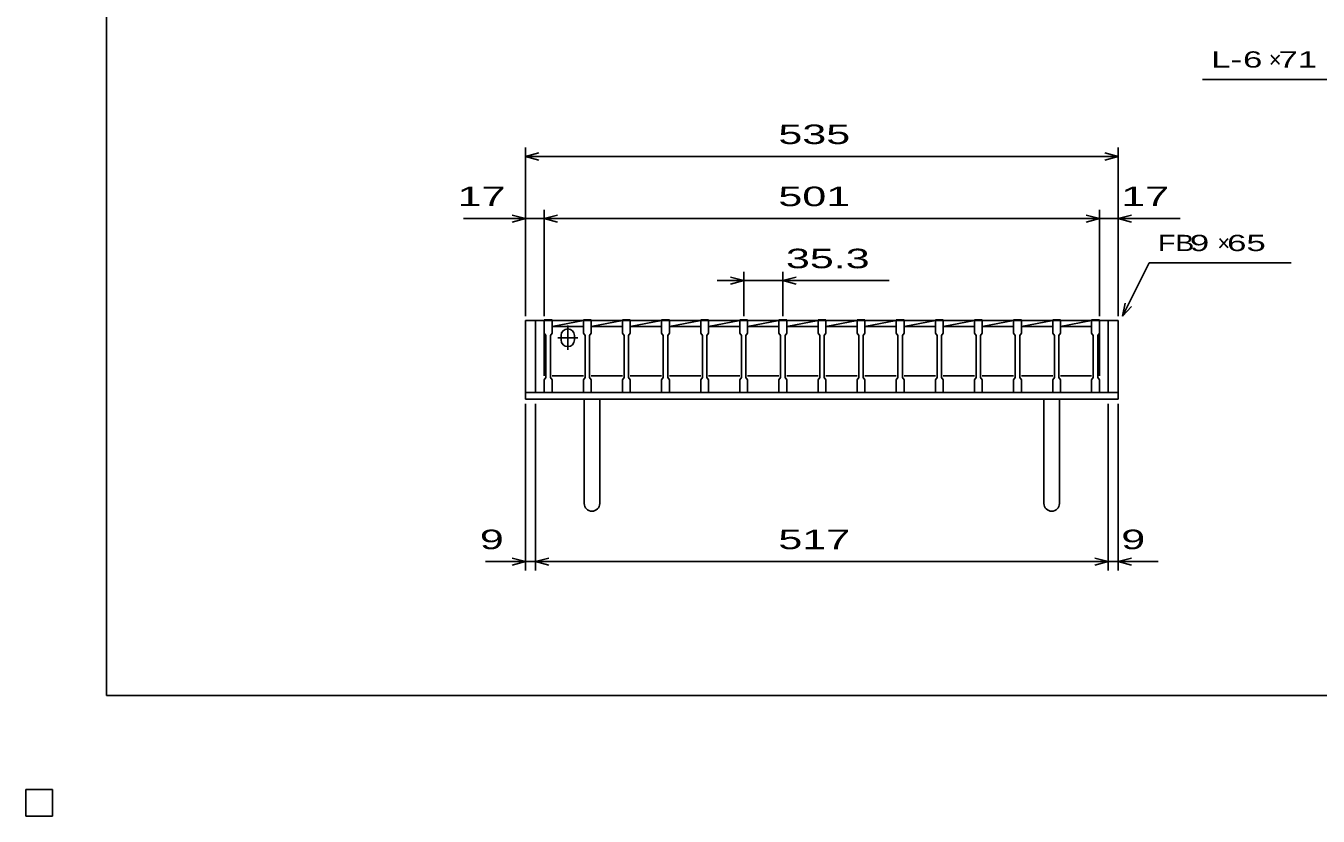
# Model space of a CAD drawing. Units: millimetres, scale not verified. Extents: x -1456 to 1385, y -1026 to 843.
# Drawn here: x -1456 to -289, y -1026 to -313 of the extents above; entities that cross this region are included whole.
import ezdxf
from ezdxf.enums import TextEntityAlignment as Align

# ---------------------------------------------------------------- set-up
doc = ezdxf.new("R2010")
doc.units = ezdxf.units.MM
doc.header["$LTSCALE"] = 8
for name, color, linetype, lineweight in [('0_2', 150, 'Continuous', 25), ('16', 3, 'Continuous', 25), ('19', 6, 'Continuous', 25), ('22', 4, 'Continuous', 25), ('24', 2, 'Continuous', 25), ('32', 4, 'Continuous', 25)]:
    doc.layers.add(name, color=color, linetype=linetype, lineweight=lineweight)
doc.styles.add('ベクトル', font='')
doc.styles.get('ベクトル').set_extended_font_data('ベクトル')

msp = doc.modelspace()

# ---------------------------------------------------------------- linework, layer by layer
at = {"layer": '0_2'}
for p, q in [((-1383.2, -917.2), (-1383.2, 842.8)), ((1384.8, -917.2), (-1383.2, -917.2)), ((-1432, -1002), (-1456, -1002)), ((-1456, -1002), (-1456, -1026)), ((-1432, -1002), (-1456, -1002)), ((-1456, -1002), (-1456, -1026)), ((-1432, -1002), (-1456, -1002)), ((-1456, -1002), (-1456, -1026)), ((-1432, -1002), (-1456, -1002)), ((-1456, -1002), (-1456, -1026)), ((-1432, -1002), (-1456, -1002)), ((-1456, -1002), (-1456, -1026)), ((-1432, -1026), (-1432, -1002)), ((-1432, -1026), (-1432, -1002)), ((-1432, -1026), (-1432, -1002)), ((-1432, -1026), (-1432, -1002)), ((-1432, -1026), (-1432, -1002)), ((-1456, -1026), (-1432, -1026)), ((-1456, -1026), (-1432, -1026)), ((-1456, -1026), (-1432, -1026)), ((-1456, -1026), (-1432, -1026)), ((-1456, -1026), (-1432, -1026))]:
    msp.add_line(p, q, dxfattribs=at)
at = {"layer": '16'}
for p, q in [((-988, -579), (-988, -578.3)), ((-988, -578.3), (-981, -578.3)), ((-988, -579), (-988, -590.5)), ((-981, -579), (-988, -579)), ((-988, -579), (-988, -629)), ((-981, -578.3), (-981, -579)), ((-981, -590.5), (-981, -579)), ((-981, -579), (-952.7, -579)), ((-981, -584.5), (-952.7, -579)), ((-952.7, -579), (-952.7, -578.3)), ((-952.7, -578.3), (-945.7, -578.3)), ((-952.7, -579), (-952.7, -590.5)), ((-945.7, -579), (-952.7, -579)), ((-945.7, -578.3), (-945.7, -579)), ((-945.7, -590.5), (-945.7, -579)), ((-945.7, -579), (-917.4, -579)), ((-945.7, -584.5), (-917.4, -579)), ((-917.4, -579), (-917.4, -578.3)), ((-917.4, -578.3), (-910.4, -578.3)), ((-917.4, -579), (-917.4, -590.5)), ((-910.4, -579), (-917.4, -579)), ((-910.4, -578.3), (-910.4, -579)), ((-910.4, -590.5), (-910.4, -579)), ((-910.4, -579), (-882.1, -579)), ((-910.4, -584.5), (-882.1, -579)), ((-882.1, -579), (-882.1, -578.3)), ((-882.1, -578.3), (-875.1, -578.3)), ((-882.1, -579), (-882.1, -590.5)), ((-875.1, -579), (-882.1, -579)), ((-875.1, -578.3), (-875.1, -579)), ((-875.1, -590.5), (-875.1, -579)), ((-875.1, -579), (-846.8, -579)), ((-875.1, -584.5), (-846.8, -579)), ((-846.8, -579), (-846.8, -578.3)), ((-846.8, -578.3), (-839.8, -578.3)), ((-846.8, -579), (-846.8, -590.5)), ((-839.8, -579), (-846.8, -579)), ((-839.8, -578.3), (-839.8, -579)), ((-839.8, -590.5), (-839.8, -579)), ((-839.8, -579), (-811.5, -579)), ((-839.8, -584.5), (-811.5, -579)), ((-811.5, -579), (-811.5, -578.3)), ((-811.5, -578.3), (-804.5, -578.3)), ((-811.5, -579), (-811.5, -590.5)), ((-804.5, -579), (-811.5, -579)), ((-804.5, -578.3), (-804.5, -579)), ((-804.5, -590.5), (-804.5, -579)), ((-804.5, -579), (-776.2, -579)), ((-804.5, -584.5), (-776.2, -579)), ((-776.2, -579), (-776.2, -578.3)), ((-776.2, -578.3), (-769.2, -578.3)), ((-776.2, -579), (-776.2, -590.5)), ((-769.2, -579), (-776.2, -579)), ((-769.2, -578.3), (-769.2, -579)), ((-769.2, -590.5), (-769.2, -579)), ((-769.2, -579), (-740.9, -579)), ((-769.2, -584.5), (-740.9, -579)), ((-740.9, -579), (-740.9, -578.3)), ((-740.9, -578.3), (-733.9, -578.3)), ((-740.9, -579), (-740.9, -590.5)), ((-733.9, -579), (-740.9, -579)), ((-733.9, -578.3), (-733.9, -579)), ((-733.9, -590.5), (-733.9, -579)), ((-733.9, -579), (-705.6, -579)), ((-733.9, -584.5), (-705.6, -579)), ((-705.6, -579), (-705.6, -578.3)), ((-705.6, -578.3), (-698.6, -578.3)), ((-705.6, -579), (-705.6, -590.5)), ((-698.6, -579), (-705.6, -579)), ((-698.6, -578.3), (-698.6, -579)), ((-698.6, -590.5), (-698.6, -579)), ((-698.6, -579), (-670.3, -579)), ((-698.6, -584.5), (-670.3, -579)), ((-670.3, -579), (-670.3, -578.3)), ((-670.3, -578.3), (-663.3, -578.3)), ((-670.3, -579), (-670.3, -590.5)), ((-663.3, -579), (-670.3, -579)), ((-663.3, -578.3), (-663.3, -579)), ((-663.3, -590.5), (-663.3, -579)), ((-663.3, -579), (-635, -579)), ((-663.3, -584.5), (-635, -579)), ((-635, -579), (-635, -578.3)), ((-635, -578.3), (-628, -578.3)), ((-635, -579), (-635, -590.5)), ((-628, -579), (-635, -579)), ((-628, -578.3), (-628, -579)), ((-628, -590.5), (-628, -579)), ((-628, -579), (-599.7, -579)), ((-628, -584.5), (-599.7, -579)), ((-599.7, -579), (-599.7, -578.3)), ((-599.7, -578.3), (-592.7, -578.3)), ((-599.7, -579), (-599.7, -590.5)), ((-592.7, -579), (-599.7, -579)), ((-592.7, -578.3), (-592.7, -579)), ((-592.7, -590.5), (-592.7, -579)), ((-592.7, -579), (-564.4, -579)), ((-592.7, -584.5), (-564.4, -579)), ((-564.4, -579), (-564.4, -578.3)), ((-564.4, -578.3), (-557.4, -578.3)), ((-564.4, -579), (-564.4, -590.5)), ((-557.4, -579), (-564.4, -579)), ((-557.4, -578.3), (-557.4, -579)), ((-557.4, -590.5), (-557.4, -579)), ((-557.4, -579), (-529.1, -579)), ((-557.4, -584.5), (-529.1, -579)), ((-529.1, -579), (-529.1, -578.3)), ((-529.1, -578.3), (-522.1, -578.3)), ((-529.1, -579), (-529.1, -590.5)), ((-522.1, -579), (-529.1, -579)), ((-522.1, -578.3), (-522.1, -579)), ((-522.1, -590.5), (-522.1, -579)), ((-522.1, -579), (-494, -579)), ((-522.1, -584.5), (-494, -579.039)), ((-494, -579), (-494, -578.3)), ((-494, -578.3), (-487, -578.3)), ((-494, -579), (-494, -590.5)), ((-487, -579), (-494, -579)), ((-487, -578.3), (-487, -579)), ((-487, -590.5), (-487, -579)), ((-487, -629), (-487, -579)), ((-988, -590.5), (-986.5, -592.5)), ((-986.5, -592.5), (-986.5, -630.5)), ((-982.5, -592.5), (-981, -590.5)), ((-982.5, -630.5), (-982.5, -592.5)), ((-981, -584.5), (-952.7, -584.5)), ((-975.85, -594.5), (-957.85, -594.5)), ((-972.85, -596.5), (-972.85, -592.5)), ((-966.85, -605.5), (-966.85, -583.5)), ((-960.85, -596.5), (-960.85, -592.5)), ((-952.7, -590.5), (-951.2, -592.5)), ((-951.2, -592.5), (-951.2, -630.5)), ((-947.2, -592.5), (-945.7, -590.5)), ((-947.2, -630.5), (-947.2, -592.5)), ((-945.7, -584.5), (-917.4, -584.5)), ((-917.4, -590.5), (-915.9, -592.5)), ((-915.9, -592.5), (-915.9, -630.5)), ((-911.9, -592.5), (-910.4, -590.5)), ((-911.9, -630.5), (-911.9, -592.5)), ((-910.4, -584.5), (-882.1, -584.5)), ((-882.1, -590.5), (-880.6, -592.5)), ((-880.6, -592.5), (-880.6, -630.5)), ((-876.6, -592.5), (-875.1, -590.5)), ((-876.6, -630.5), (-876.6, -592.5)), ((-875.1, -584.5), (-846.8, -584.5)), ((-846.8, -590.5), (-845.3, -592.5)), ((-845.3, -592.5), (-845.3, -630.5)), ((-841.3, -592.5), (-839.8, -590.5)), ((-841.3, -630.5), (-841.3, -592.5)), ((-839.8, -584.5), (-811.5, -584.5)), ((-811.5, -590.5), (-810, -592.5)), ((-810, -592.5), (-810, -630.5)), ((-806, -592.5), (-804.5, -590.5)), ((-806, -630.5), (-806, -592.5)), ((-804.5, -584.5), (-776.2, -584.5)), ((-776.2, -590.5), (-774.7, -592.5)), ((-774.7, -592.5), (-774.7, -630.5)), ((-770.7, -592.5), (-769.2, -590.5)), ((-770.7, -630.5), (-770.7, -592.5)), ((-769.2, -584.5), (-740.9, -584.5)), ((-740.9, -590.5), (-739.4, -592.5)), ((-739.4, -592.5), (-739.4, -630.5)), ((-735.4, -592.5), (-733.9, -590.5)), ((-735.4, -630.5), (-735.4, -592.5)), ((-733.9, -584.5), (-705.6, -584.5)), ((-705.6, -590.5), (-704.1, -592.5)), ((-704.1, -592.5), (-704.1, -630.5)), ((-700.1, -592.5), (-698.6, -590.5)), ((-700.1, -630.5), (-700.1, -592.5)), ((-698.6, -584.5), (-670.3, -584.5)), ((-670.3, -590.5), (-668.8, -592.5)), ((-668.8, -592.5), (-668.8, -630.5)), ((-664.8, -592.5), (-663.3, -590.5)), ((-664.8, -630.5), (-664.8, -592.5)), ((-663.3, -584.5), (-635, -584.5)), ((-635, -590.5), (-633.5, -592.5)), ((-633.5, -592.5), (-633.5, -630.5)), ((-629.5, -592.5), (-628, -590.5)), ((-629.5, -630.5), (-629.5, -592.5)), ((-628, -584.5), (-599.7, -584.5)), ((-599.7, -590.5), (-598.2, -592.5)), ((-598.2, -592.5), (-598.2, -630.5)), ((-594.2, -592.5), (-592.7, -590.5)), ((-594.2, -630.5), (-594.2, -592.5)), ((-592.7, -584.5), (-564.4, -584.5)), ((-564.4, -590.5), (-562.9, -592.5)), ((-562.9, -592.5), (-562.9, -630.5)), ((-558.9, -592.5), (-557.4, -590.5)), ((-558.9, -630.5), (-558.9, -592.5)), ((-557.4, -584.5), (-529.1, -584.5)), ((-529.1, -590.5), (-527.6, -592.5)), ((-527.6, -592.5), (-527.6, -630.5)), ((-523.6, -592.5), (-522.1, -590.5)), ((-523.6, -630.5), (-523.6, -592.5)), ((-522.1, -584.5), (-494, -584.5)), ((-494, -590.5), (-492.5, -592.5)), ((-492.5, -592.5), (-492.5, -630.5)), ((-488.5, -592.5), (-487, -590.5)), ((-488.5, -630.5), (-488.5, -592.5)), ((-981, -629), (-952.7, -629)), ((-945.7, -629), (-917.4, -629)), ((-910.4, -629), (-882.1, -629)), ((-875.1, -629), (-846.8, -629)), ((-839.8, -629), (-811.5, -629)), ((-804.5, -629), (-776.2, -629)), ((-769.2, -629), (-740.9, -629)), ((-733.9, -629), (-705.6, -629)), ((-698.6, -629), (-670.3, -629)), ((-663.3, -629), (-635, -629)), ((-628, -629), (-599.7, -629)), ((-592.7, -629), (-564.4, -629)), ((-557.4, -629), (-529.1, -629)), ((-522.1, -629), (-494, -629)), ((-986.5, -630.5), (-988, -632.5)), ((-988, -632.5), (-988, -644)), ((-981, -632.5), (-982.5, -630.5)), ((-981, -644), (-981, -632.5)), ((-951.2, -630.5), (-952.7, -632.5)), ((-952.7, -632.5), (-952.7, -644)), ((-945.7, -632.5), (-947.2, -630.5)), ((-945.7, -644), (-945.7, -632.5)), ((-915.9, -630.5), (-917.4, -632.5)), ((-917.4, -632.5), (-917.4, -644)), ((-910.4, -632.5), (-911.9, -630.5)), ((-910.4, -644), (-910.4, -632.5)), ((-880.6, -630.5), (-882.1, -632.5)), ((-882.1, -632.5), (-882.1, -644)), ((-875.1, -632.5), (-876.6, -630.5)), ((-875.1, -644), (-875.1, -632.5)), ((-845.3, -630.5), (-846.8, -632.5)), ((-846.8, -632.5), (-846.8, -644)), ((-839.8, -632.5), (-841.3, -630.5)), ((-839.8, -644), (-839.8, -632.5)), ((-810, -630.5), (-811.5, -632.5)), ((-811.5, -632.5), (-811.5, -644)), ((-804.5, -632.5), (-806, -630.5)), ((-804.5, -644), (-804.5, -632.5)), ((-774.7, -630.5), (-776.2, -632.5)), ((-776.2, -632.5), (-776.2, -644)), ((-769.2, -632.5), (-770.7, -630.5)), ((-769.2, -644), (-769.2, -632.5)), ((-739.4, -630.5), (-740.9, -632.5)), ((-740.9, -632.5), (-740.9, -644)), ((-733.9, -632.5), (-735.4, -630.5)), ((-733.9, -644), (-733.9, -632.5)), ((-704.1, -630.5), (-705.6, -632.5)), ((-705.6, -632.5), (-705.6, -644)), ((-698.6, -632.5), (-700.1, -630.5)), ((-698.6, -644), (-698.6, -632.5)), ((-668.8, -630.5), (-670.3, -632.5)), ((-670.3, -632.5), (-670.3, -644)), ((-663.3, -632.5), (-664.8, -630.5)), ((-663.3, -644), (-663.3, -632.5)), ((-633.5, -630.5), (-635, -632.5)), ((-635, -632.5), (-635, -644)), ((-628, -632.5), (-629.5, -630.5)), ((-628, -644), (-628, -632.5)), ((-598.2, -630.5), (-599.7, -632.5)), ((-599.7, -632.5), (-599.7, -644)), ((-592.7, -632.5), (-594.2, -630.5)), ((-592.7, -644), (-592.7, -632.5)), ((-562.9, -630.5), (-564.4, -632.5)), ((-564.4, -632.5), (-564.4, -644)), ((-557.4, -632.5), (-558.9, -630.5)), ((-557.4, -644), (-557.4, -632.5)), ((-527.6, -630.5), (-529.1, -632.5)), ((-529.1, -632.5), (-529.1, -644)), ((-522.1, -632.5), (-523.6, -630.5)), ((-522.1, -644), (-522.1, -632.5)), ((-492.5, -630.5), (-494, -632.5)), ((-494, -632.5), (-494, -644)), ((-487, -632.5), (-488.5, -630.5)), ((-487, -644), (-487, -632.5)), ((-988, -644), (-981, -644)), ((-952.7, -644), (-945.7, -644)), ((-917.4, -644), (-910.4, -644)), ((-882.1, -644), (-875.1, -644)), ((-846.8, -644), (-839.8, -644)), ((-811.5, -644), (-804.5, -644)), ((-776.2, -644), (-769.2, -644)), ((-740.9, -644), (-733.9, -644)), ((-705.6, -644), (-698.6, -644)), ((-670.3, -644), (-663.3, -644)), ((-635, -644), (-628, -644)), ((-599.7, -644), (-592.7, -644)), ((-564.4, -644), (-557.4, -644)), ((-529.1, -644), (-522.1, -644)), ((-494, -644), (-487, -644)), ((-1432, -1002), (-1456, -1002)), ((-1456, -1002), (-1456, -1026)), ((-1432, -1002), (-1456, -1002)), ((-1456, -1002), (-1456, -1026)), ((-1432, -1002), (-1456, -1002)), ((-1456, -1002), (-1456, -1026)), ((-1432, -1002), (-1456, -1002)), ((-1456, -1002), (-1456, -1026)), ((-1432, -1002), (-1456, -1002)), ((-1456, -1002), (-1456, -1026)), ((-1432, -1026), (-1432, -1002)), ((-1432, -1026), (-1432, -1002)), ((-1432, -1026), (-1432, -1002)), ((-1432, -1026), (-1432, -1002)), ((-1432, -1026), (-1432, -1002)), ((-1456, -1026), (-1432, -1026)), ((-1456, -1026), (-1432, -1026)), ((-1456, -1026), (-1432, -1026)), ((-1456, -1026), (-1432, -1026)), ((-1456, -1026), (-1432, -1026))]:
    msp.add_line(p, q, dxfattribs=at)
for centre, start, end in [((-966.85, -592.5), 0, 180), ((-966.85, -596.5), 180, 0)]:
    msp.add_arc(centre, 6, start, end, dxfattribs=at)
at = {"layer": '19'}
for p, q in [((-988, -579), (-1005, -579)), ((-1005, -579), (-1005, -650)), ((-996, -644), (-996, -579)), ((-470, -579), (-487, -579)), ((-479, -579), (-479, -644)), ((-470, -650), (-470, -579)), ((-996, -644), (-1005, -644)), ((-1005, -650), (-470, -650)), ((-479, -644), (-996, -644)), ((-952, -650), (-952, -744)), ((-938, -744), (-938, -650)), ((-537, -650), (-537, -744)), ((-523, -744), (-523, -650)), ((-479, -644), (-470, -644))]:
    msp.add_line(p, q, dxfattribs=at)
for centre in [(-945, -744), (-530, -744)]:
    msp.add_arc(centre, 7, 180, 0, dxfattribs=at)
at = {"layer": '22'}
for p, q in [((-394, -361.5), (-234, -361.5)), ((-1005, -575), (-1005, -423)), ((-1005, -431), (-993, -427.8)), ((-993, -434.2), (-1005, -431)), ((-1005, -431), (-470, -431)), ((-470, -431), (-482, -427.8)), ((-482, -434.2), (-470, -431)), ((-470, -575), (-470, -423)), ((-1061, -487), (-1005, -487)), ((-1005, -487), (-1017, -483.8)), ((-1017, -490.2), (-1005, -487)), ((-1005, -575), (-1005, -479)), ((-1005, -487), (-988, -487)), ((-988, -575), (-988, -479)), ((-988, -487), (-976, -483.8)), ((-976, -490.2), (-988, -487)), ((-988, -487), (-487, -487)), ((-487, -487), (-499, -483.8)), ((-499, -490.2), (-487, -487)), ((-487, -575), (-487, -479)), ((-487, -487), (-470, -487)), ((-470, -575), (-470, -479)), ((-470, -487), (-458, -483.8)), ((-458, -490.2), (-470, -487)), ((-470, -487), (-414, -487)), ((-808, -575), (-808, -535)), ((-772.7, -535), (-772.7, -575)), ((-466, -575), (-442, -527)), ((-442, -527), (-314, -527)), ((-808, -543), (-832, -543)), ((-808, -543), (-820, -539.8)), ((-820, -546.2), (-808, -543)), ((-808, -543), (-772.7, -543)), ((-772.7, -543), (-760.7, -539.8)), ((-760.7, -546.2), (-772.7, -543)), ((-772.7, -543), (-676.7, -543)), ((-466, -575), (-463.6, -563.32)), ((-466, -575), (-458, -566.2)), ((-1005, -804.4), (-1005, -654)), ((-996, -804.4), (-996, -654)), ((-479, -804.4), (-479, -654)), ((-470, -804.4), (-470, -654)), ((-1005, -796.4), (-1017, -793.2)), ((-996, -796.4), (-984, -793.2)), ((-479, -796.4), (-491, -793.2)), ((-470, -796.4), (-458, -793.2)), ((-1041, -796.4), (-1005, -796.4)), ((-1017, -799.6), (-1005, -796.4)), ((-1005, -796.4), (-996, -796.4)), ((-984, -799.6), (-996, -796.4)), ((-996, -796.4), (-479, -796.4)), ((-491, -799.6), (-479, -796.4)), ((-479, -796.4), (-470, -796.4)), ((-458, -799.6), (-470, -796.4)), ((-470, -796.4), (-434, -796.4))]:
    msp.add_line(p, q, dxfattribs=at)
at = {"layer": '22', "color": 2}
for p, q in [((-1432, -1002), (-1456, -1002)), ((-1456, -1002), (-1456, -1026)), ((-1432, -1002), (-1456, -1002)), ((-1456, -1002), (-1456, -1026)), ((-1432, -1002), (-1456, -1002)), ((-1456, -1002), (-1456, -1026)), ((-1432, -1026), (-1432, -1002)), ((-1432, -1026), (-1432, -1002)), ((-1432, -1026), (-1432, -1002)), ((-1456, -1026), (-1432, -1026)), ((-1456, -1026), (-1432, -1026)), ((-1456, -1026), (-1432, -1026))]:
    msp.add_line(p, q, dxfattribs=at)
at = {"layer": '24', "color": 4}
for p, q in [((-1432, -1002), (-1456, -1002)), ((-1456, -1002), (-1456, -1026)), ((-1432, -1002), (-1456, -1002)), ((-1456, -1002), (-1456, -1026)), ((-1432, -1002), (-1456, -1002)), ((-1456, -1002), (-1456, -1026)), ((-1432, -1026), (-1432, -1002)), ((-1432, -1026), (-1432, -1002)), ((-1432, -1026), (-1432, -1002)), ((-1456, -1026), (-1432, -1026)), ((-1456, -1026), (-1432, -1026)), ((-1456, -1026), (-1432, -1026))]:
    msp.add_line(p, q, dxfattribs=at)
at = {"layer": '32'}
for p, q in [((-1432, -1002), (-1456, -1002)), ((-1456, -1002), (-1456, -1026)), ((-1432, -1002), (-1456, -1002)), ((-1456, -1002), (-1456, -1026)), ((-1432, -1002), (-1456, -1002)), ((-1456, -1002), (-1456, -1026)), ((-1432, -1002), (-1456, -1002)), ((-1456, -1002), (-1456, -1026)), ((-1432, -1002), (-1456, -1002)), ((-1456, -1002), (-1456, -1026)), ((-1432, -1026), (-1432, -1002)), ((-1432, -1026), (-1432, -1002)), ((-1432, -1026), (-1432, -1002)), ((-1432, -1026), (-1432, -1002)), ((-1432, -1026), (-1432, -1002)), ((-1456, -1026), (-1432, -1026)), ((-1456, -1026), (-1432, -1026)), ((-1456, -1026), (-1432, -1026)), ((-1456, -1026), (-1432, -1026)), ((-1456, -1026), (-1432, -1026))]:
    msp.add_line(p, q, dxfattribs=at)

# ---------------------------------------------------------------- texts
at = {"layer": '22', "color": 2, "style": 'ベクトル'}
for s, height, width, p in [('L-', 14.66, 1.6, (-386, -343.5)), (' 6 ', 14.66, 1.6, (-366, -343.5)), (' 71 ', 14.66, 1.6, (-334, -343.5)), (' 535 ', 17.6, 1.65, (-787.5, -411)), (' 17 ', 17.6, 1.65, (-1077, -467)), (' 501 ', 17.6, 1.65, (-787.5, -467)), (' 17 ', 17.6, 1.65, (-478, -467)), (' 9 ', 14.66, 1.6, (-414, -509)), (' 65 ', 14.66, 1.6, (-380.4, -509)), ('FB', 14.66, 1.3, (-434, -509)), (' 35.3 ', 17.6, 1.65, (-780.7, -523)), (' 9 ', 17.6, 1.65, (-1057, -776.4)), (' 517 ', 17.6, 1.65, (-787.5, -776.4)), (' 9 ', 17.6, 1.65, (-478, -776.4))]:
    msp.add_text(s, height=height, dxfattribs=dict(at, width=width)).set_placement(p, align=Align.MIDDLE_LEFT)
for p in [(-334, -343.5), (-380.4, -509)]:
    msp.add_text('×', height=14.66, dxfattribs=at).set_placement(p, align=Align.MIDDLE_LEFT)

doc.saveas('drawing.dxf')
